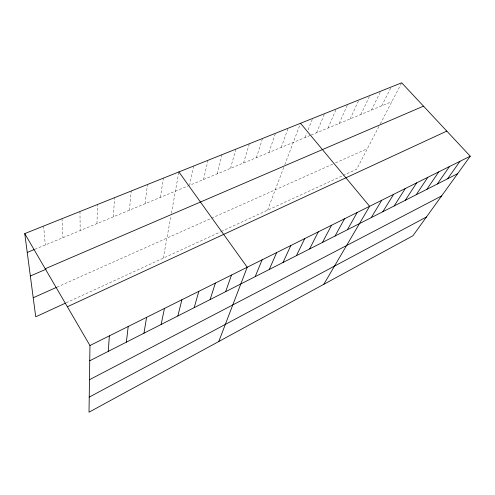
<?xml version="1.0" encoding="UTF-8"?>
<svg xmlns="http://www.w3.org/2000/svg" width="495" height="495" viewBox="0 0 495 495"><rect width="100%" height="100%" fill="white"/><g stroke="black" fill="none" stroke-linecap="round" stroke-linejoin="round"><path stroke-width="0.37" stroke-dasharray="2.48 1.86" d="M96.977 223.598L97.466 204.515M113.398 216.81L114.537 197.684M129.43 210.177L131.2 191.021M145.103 203.699L147.467 184.511M160.423 197.363L163.356 178.157M163.288 258.142L170.88 216.16M171.394 213.32L178.874 171.944M193.595 166.054L189.616 185.291L310.52 135.296M203.532 179.537L207.993 160.3M217.156 173.9L222.076 154.663M230.497 168.387L235.855 149.15M243.565 162.979L249.338 143.754M256.367 157.688L262.542 138.47M268.909 152.503L275.468 133.297M281.203 147.417L288.127 128.236M267.517 210.22L283.994 166.821M284.811 164.674L300.527 123.274M305.069 137.548L306.758 133.297M308.168 129.752L312.679 118.41M316.651 132.759L324.584 113.652M328.018 128.056L336.254 108.98M339.168 123.447L347.694 104.402M350.101 118.924L358.918 99.916M360.836 114.487L369.92 95.51M371.374 110.131L380.711 91.198M381.719 105.85L391.298 86.959M378.953 126.46L356.685 169.216L343.382 175.335M380.315 123.849L401.693 82.801M66.138 302.816L220.547 231.815M221.228 231.499L342.707 175.645M56.944 287.174L332.894 164.08M335.567 162.886L367.37 148.698M34.885 249.276L188.904 185.588M311.2 135.011L391.873 101.654M43.628 226.054L45.311 244.963M62.023 218.697L62.952 237.668M79.967 211.52L80.171 230.552"/><path stroke-width="0.74" d="M24.75 233.609L89.954 345.529L89.013 412.199L412.91 235.769L470.25 156.197L401.693 82.801L24.75 233.609L35.733 316.8L65.451 303.132M108.287 351.345L109.346 335.87M126.361 342.156L128.217 326.477M143.965 333.203L146.582 317.338M161.129 324.473L164.458 308.435M177.86 315.965L181.875 299.766M194.182 307.661L198.842 291.32M210.109 299.568L215.375 283.091M225.646 291.66L231.493 275.065M218.778 341.519L247.215 267.238L178.874 171.944M255.203 276.631L262.109 259.819M269.261 269.484L276.649 252.58M283.004 262.492L290.856 245.514M296.449 255.655L304.734 238.602M309.598 248.966L318.297 231.846M322.462 242.426L331.557 225.244M335.053 236.022L344.526 218.79M347.379 229.754L357.204 212.479M323.786 284.316L369.617 206.304L300.527 123.274M371.256 217.608L381.756 200.258M382.833 211.724L393.636 194.337M394.175 205.951L405.275 188.546M405.287 200.302L416.666 182.878M416.177 194.764L427.822 177.321M426.857 189.331L438.756 171.883M437.326 184.01L449.466 166.549M447.591 178.788L459.96 161.321M89.224 397.101L426.443 216.996M89.471 379.727L441.602 195.952M89.737 360.781L457.665 173.665M89.954 345.529L470.25 156.197M67.37 306.758L446.799 131.095M33.221 297.755L56.257 287.477M30.343 275.993L46.06 269.231M45.224 268.754L423.503 106.153M27.237 252.438L34.186 249.567"/></g></svg>
